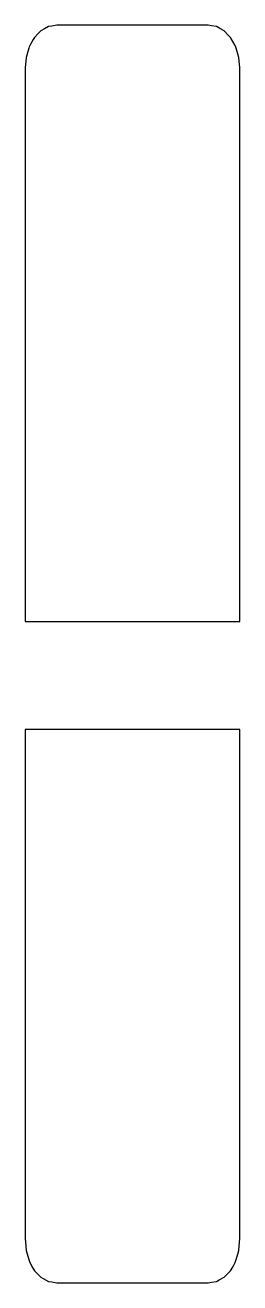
# Model space of a CAD drawing. Header units: metres. Extents: x 2.4 to 16, y -12.6 to 67.3.
import ezdxf

# ---------------------------------------------------------------- set-up
doc = ezdxf.new("R2010")
doc.units = ezdxf.units.M

msp = doc.modelspace()

# ---------------------------------------------------------------- linework, layer by layer
for p, q in [((3.882, 67.207), (3.627, 67.066)), ((4.091, 67.244), (3.882, 67.207)), ((4.4, 67.298), (4.091, 67.244)), ((8.076, 67.298), (4.4, 67.298)), ((14, 67.298), (8.076, 67.298)), ((14.206, 67.262), (14, 67.298)), ((14.518, 67.207), (14.206, 67.262)), ((14.745, 67.081), (14.518, 67.207)), ((15, 66.939), (14.745, 67.081)), ((2.908, 66.378), (2.668, 65.959)), ((2.986, 66.514), (2.908, 66.378)), ((3.231, 66.765), (2.986, 66.514)), ((3.4, 66.939), (3.231, 66.765)), ((3.627, 67.066), (3.4, 66.939)), ((15.266, 66.666), (15, 66.939)), ((15.414, 66.514), (15.266, 66.666)), ((15.709, 66), (15.414, 66.514)), ((2.629, 65.833), (2.508, 65.394)), ((2.659, 65.93), (2.629, 65.833)), ((2.668, 65.959), (2.659, 65.93)), ((15.732, 65.959), (15.709, 66)), ((15.771, 65.833), (15.732, 65.959)), ((15.932, 65.251), (15.771, 65.833)), ((2.468, 65.251), (2.408, 64.597)), ((2.508, 65.394), (2.468, 65.251)), ((15.992, 64.597), (15.932, 65.251)), ((2.408, 64.597), (2.4, 64.49)), ((2.4, 64.49), (2.4, 63.056)), ((16, 64.49), (15.992, 64.597)), ((16, 62.63), (16, 64.49)), ((2.4, 63.056), (2.4, 62.992)), ((2.4, 62.992), (2.4, 61.573)), ((16, 61.062), (16, 62.63)), ((2.4, 61.573), (2.4, 61.455)), ((2.4, 61.455), (2.4, 60.175)), ((16, 59.794), (16, 61.062)), ((2.4, 60.175), (2.4, 59.003)), ((16, 58.694), (16, 59.794)), ((16, 59.794), (16, 59.794)), ((2.4, 59.003), (2.4, 58.832)), ((2.4, 58.832), (2.4, 57.704)), ((16, 57.679), (16, 58.694)), ((2.4, 57.704), (2.4, 57.522)), ((2.4, 57.522), (2.4, 56.403)), ((16, 56.69), (16, 57.679)), ((2.4, 56.403), (2.4, 56.225)), ((2.4, 56.225), (2.4, 56.077)), ((2.4, 56.077), (2.4, 55.971)), ((2.4, 55.971), (2.4, 54.573)), ((16, 56.328), (16, 56.69)), ((16, 55.994), (16, 56.328)), ((16, 50.434), (16, 55.994)), ((2.4, 54.573), (2.4, 53.155)), ((2.4, 53.155), (2.4, 50.434)), ((2.4, 50.434), (2.4, 46.301)), ((16, 46.301), (16, 50.434)), ((2.4, 46.301), (2.4, 33.942)), ((16, 33.942), (16, 46.301)), ((2.4, 33.942), (2.4, 29.432)), ((16, 29.432), (16, 33.942)), ((2.4, 29.432), (5.222, 29.432)), ((5.222, 29.432), (16, 29.432)), ((13.178, 22.568), (2.4, 22.568)), ((2.4, 22.568), (2.4, 18.443)), ((16, 22.568), (13.178, 22.568)), ((16, 18.443), (16, 22.568)), ((2.4, 18.443), (2.4, 9.582)), ((16, 9.582), (16, 18.443)), ((2.4, 9.582), (2.4, 4.595)), ((16, 4.595), (16, 9.582)), ((16, 9.582), (16, 9.582)), ((2.4, 4.595), (2.4, 2.368)), ((16, -0.714), (16, 4.595)), ((2.4, 2.368), (2.4, 0.571)), ((2.4, 0.571), (2.4, -0.974)), ((16, -1.078), (16, -0.714)), ((2.4, -0.974), (2.4, -1.11)), ((2.4, -1.11), (2.4, -1.279)), ((2.4, -1.279), (2.4, -1.465)), ((2.4, -1.465), (2.4, -2.606)), ((16, -1.482), (16, -1.078)), ((16, -2.451), (16, -1.482)), ((2.4, -2.606), (2.4, -2.788)), ((2.4, -2.788), (2.4, -3.955)), ((16, -3.471), (16, -2.451)), ((2.4, -3.955), (2.4, -5.2)), ((16, -4.615), (16, -3.471)), ((16, -5.991), (16, -4.615)), ((2.4, -5.2), (2.4, -5.35)), ((2.4, -5.35), (2.4, -6.707)), ((16, -7.789), (16, -5.991)), ((2.4, -6.707), (2.4, -6.816)), ((2.4, -6.816), (2.4, -8.341)), ((16, -7.944), (16, -7.789)), ((16, -9.741), (16, -7.944)), ((2.4, -8.341), (2.4, -9.741)), ((2.4, -9.741), (2.419, -9.976)), ((2.419, -9.976), (2.468, -10.506)), ((15.932, -10.506), (15.981, -9.976)), ((15.981, -9.976), (16, -9.741)), ((2.468, -10.506), (2.628, -11.071)), ((2.628, -11.071), (2.668, -11.213)), ((15.732, -11.213), (15.865, -10.743)), ((15.865, -10.743), (15.932, -10.506)), ((2.668, -11.213), (2.83, -11.522)), ((2.83, -11.522), (2.986, -11.789)), ((2.986, -11.789), (3.04, -11.844)), ((3.04, -11.844), (3.4, -12.206)), ((15.101, -12.105), (15.414, -11.789)), ((15.414, -11.789), (15.444, -11.738)), ((15.444, -11.738), (15.57, -11.522)), ((15.57, -11.522), (15.699, -11.276)), ((15.699, -11.276), (15.732, -11.213)), ((3.4, -12.206), (3.549, -12.287)), ((3.549, -12.287), (3.882, -12.468)), ((3.882, -12.468), (4.086, -12.504)), ((4.086, -12.504), (4.4, -12.558)), ((4.4, -12.558), (8.39, -12.558)), ((8.39, -12.558), (14, -12.558)), ((14, -12.558), (14.209, -12.522)), ((14.209, -12.522), (14.518, -12.468)), ((14.518, -12.468), (14.686, -12.377)), ((14.686, -12.377), (15, -12.206)), ((15, -12.206), (15.101, -12.105))]:
    msp.add_line(p, q)

doc.saveas('drawing.dxf')
